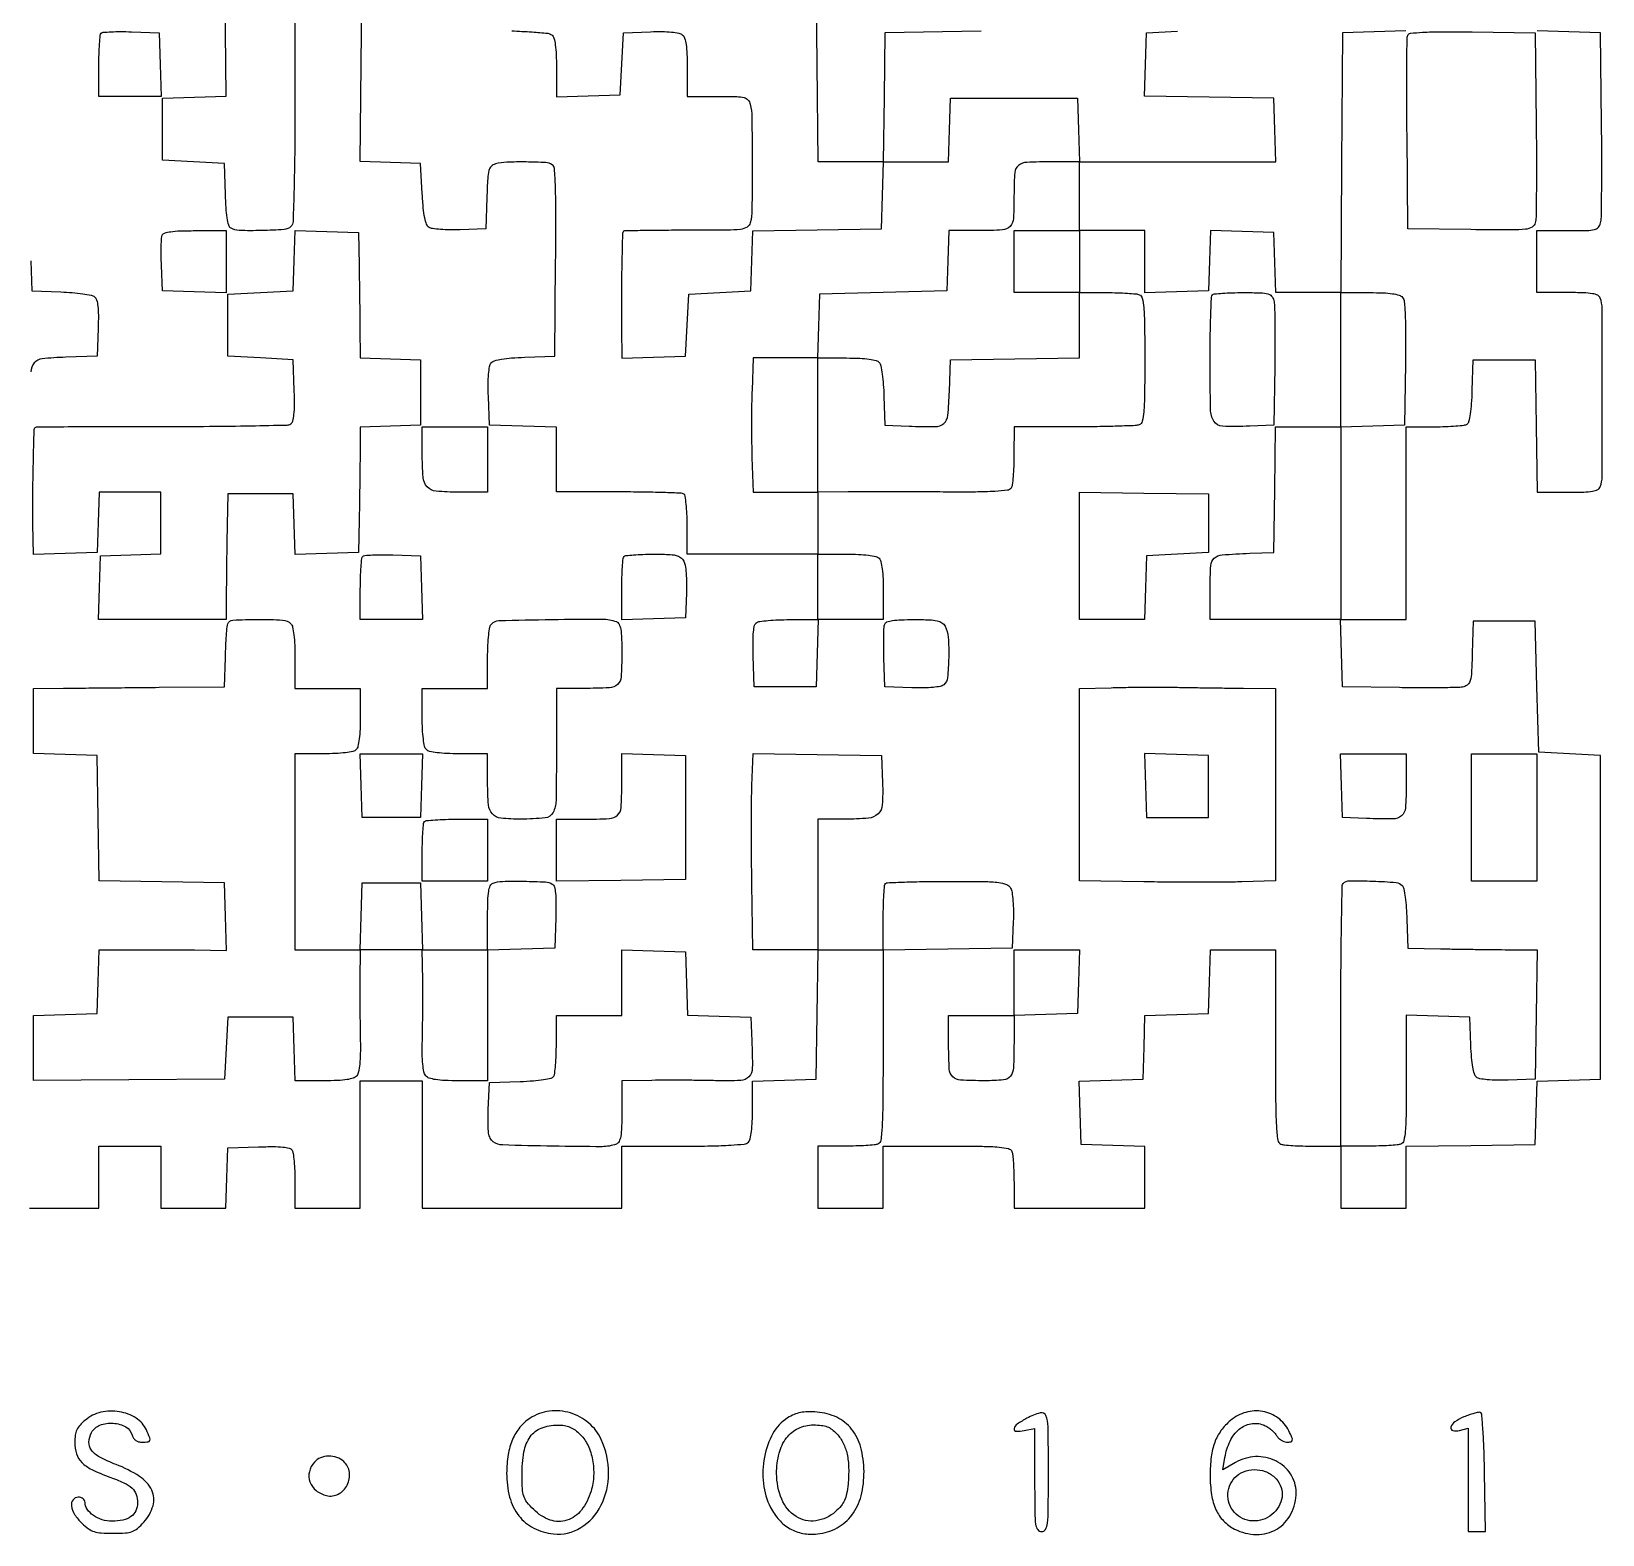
# Model space of a CAD drawing. Extents: x 156 to 936, y 95 to 969.
# Drawn here: x 479.4 to 936.1, y 95.1 to 531.9 of the extents above; entities that cross this region are included whole.
import ezdxf

# ---------------------------------------------------------------- set-up
doc = ezdxf.new("R2010")
doc.units = 0

msp = doc.modelspace()

# ---------------------------------------------------------------- linework, layer by layer
for points in [[(555.955277, 549.538193, -0.00083), (556, 522.593011, -0.001234), (555.944126, 499.952798, -0.005095), (555.737011, 486.260555, -0.002803), (555.440359, 476.66947, -0.189437), (554.8, 475.2, -0.181818), (552.856846, 474.31894, -0.010762), (546.288173, 474.026684, -0.012447), (539.776202, 474.039406, -0.135649), (537.292098, 474.798312, -0.195149), (536.75425, 475.552989, -0.020215), (536.326695, 477.737125, -0.020298), (535.991711, 480.707636, -0.009786), (535.792098, 484.532999), (535.5, 493.5), (526.5, 494), (517.5, 494.5), (517.5, 503.5), (517.5, 512.5), (526.771926, 512.787816), (536.043852, 513.075632), (535.771926, 531.787816), (535.5, 550.5)], [(755.5, 532), (727.5, 531.5), (727.227935, 512.75), (726.955869, 494), (736.440409, 494), (745.924948, 494), (746.212474, 503.25), (746.5, 512.5), (765, 512.5), (783.5, 512.5), (783.787526, 503.25), (784.075052, 494), (776.119313, 494, 0.010646), (768.687438, 493.841747, 0.161183), (766.306484, 492.939568, 0.206061), (765.224628, 490.874375, 0.019031), (765, 484.974799, -0.011616), (764.828179, 477.579887, -0.175745), (763.856847, 475.246107, -0.194734), (761.654189, 474.198876, -0.014789), (754.931944, 474), (746.077866, 474), (745.788933, 465.25), (745.5, 456.5), (727, 456), (708.5, 455.5), (708.212474, 446.25), (707.924948, 437), (716.340029, 437, -0.009847), (720.153251, 436.924898, -0.024175), (722.945269, 436.679335, -0.030203), (724.911654, 436.287979, -0.156568), (725.833879, 435.700164, -0.126595), (726.271826, 434.772011, -0.012295), (726.682026, 432.299919, -0.014976), (727.015093, 429.281363, -0.011302), (727.206324, 425.950164), (727.5, 417.5), (734.479083, 417.199088, 0.012739), (742.057347, 417.065605, 0.177046), (744.578192, 418.009645, 0.194277), (745.776454, 420.321238, 0.015844), (746.212602, 427.259666), (746.5, 436.5), (765.25, 436.772065), (784, 437.044131), (784, 446.522065), (784, 456), (774.5, 456), (765, 456), (765, 465), (765, 474), (774.5, 474), (784, 474), (784, 465), (784, 456), (791.918213, 456, -0.00705), (795.066073, 455.955615, -0.008902), (797.9751, 455.821697, -0.007317), (800.400281, 455.631074, -0.06844), (801.418213, 455.393011, -0.248646), (802.287914, 454.395349, -0.036527), (802.720076, 451.657417, -0.018394), (802.948864, 446.766599, -0.00249), (803, 436.5, -0.00249), (802.948864, 426.233401, -0.018394), (802.720076, 421.342583, -0.036527), (802.287914, 418.604651, -0.248646), (801.418213, 417.606989, -0.081401), (800.244542, 417.364228, -0.002396), (795.184475, 417.178303, -0.00474), (789.207024, 417.044049, -0.003244), (782.418213, 417), (765, 417), (764.984687, 408.75, -0.00905), (764.919766, 405.497156, -0.012078), (764.736109, 402.548786, -0.009376), (764.479204, 400.113806, -0.110857), (764.159966, 399.22459, -0.225939), (763.120543, 398.571635, -0.014416), (759.444523, 398.248627, -0.013091), (753.812011, 398.064753, -0.003112), (744.425278, 398.062586, 0.000654), (736.537892, 398.09954, 0.000615), (728.488988, 398.11683, 0.000611), (721.354373, 398.114662, 0.002133), (716.75, 398.087996), (708, 398), (708, 389), (708, 380), (716.3, 380, -0.011084), (719.828493, 379.92177, -0.020332), (722.693122, 379.677711, -0.021091), (724.860329, 379.310542, -0.144849), (725.8, 378.8, -0.144849), (726.310542, 377.860329, -0.021091), (726.677711, 375.693122, -0.020332), (726.92177, 372.828493, -0.011084), (727, 369.3), (727, 361), (717.536212, 361), (708.072424, 361), (707.786212, 351.25), (707.5, 341.5), (698.5, 341.5), (689.5, 341.5), (689.208654, 350.41543, -0.007874), (689.136581, 354.674656, -0.025891), (689.278743, 357.481964, -0.03736), (689.608404, 359.324421, -0.190691), (690.208654, 360.150117, -0.110447), (691.10652, 360.473134, -0.009524), (693.544105, 360.733216, -0.01219), (696.496014, 360.919039, -0.009158), (699.75, 360.984687), (708, 361), (708, 370.5), (708, 380), (689, 380), (670, 380), (670, 388.440983, 0.010693), (669.929891, 391.718755, 0.015947), (669.71602, 394.577937, 0.010942), (669.416159, 396.899795, 0.220184), (669.033259, 397.479445, 0.129549), (668.242434, 397.720537, 0.001703), (663.053229, 397.901414, 0.004765), (657.01472, 398.033717, 0.003094), (650.033259, 398.076923), (632, 398.076923), (632, 407.50225), (632, 416.927576), (622.25, 417.213788), (612.5, 417.5), (612.207992, 425.84692, -0.010751), (612.159934, 429.415075, -0.019594), (612.297446, 432.325287, -0.020544), (612.581464, 434.541111, -0.131795), (613.049229, 435.559318, -0.149937), (614.00784, 436.18794, -0.028887), (616.05529, 436.656553, -0.023555), (618.942394, 437.005091, -0.009959), (622.841238, 437.212398), (631.5, 437.5), (631.765825, 464.931203, 0.001979), (631.845401, 478.813182, 0.009294), (631.711232, 486.79195, 0.00833), (631.437926, 492.036907, 0.238497), (630.765825, 493.16589, 0.129758), (628.854485, 493.772895, 0.009123), (623.194442, 493.949471, 0.012887), (617.576606, 493.877377, 0.055891), (614.286107, 493.379156, 0.128699), (613.057677, 492.679182, 0.137237), (612.366029, 491.482624, 0.050018), (612.01544, 489.184515, 0.005038), (611.786107, 483.642811), (611.5, 474.5), (604, 474.243525, -0.01249), (601.018335, 474.216077, -0.015758), (598.2625, 474.346486, -0.013883), (595.987323, 474.589859, -0.110029), (595, 474.954187, -0.161286), (594.270379, 475.859595, -0.039092), (593.731419, 477.731528, -0.027285), (593.312608, 480.547692, -0.009063), (593, 484.710662), (592.5, 493.5), (583.734493, 493.789159), (574.968986, 494.078318), (575.234493, 522.289159), (575.5, 550.5)], [(619.018538, 532.041483, -0.009449), (624.9248, 531.732439, -0.006421), (629.490107, 531.347971, -0.150078), (630.676204, 530.853763, -0.154111), (631.279807, 529.916721, -0.032057), (631.678033, 527.975643, -0.024846), (631.925039, 525.194287, -0.009724), (632, 521.340029), (632, 512.924948), (641.25, 513.212474), (650.5, 513.5), (651, 522.5), (651.5, 531.5), (659.344796, 531.793771, -0.01153), (662.735348, 531.842502, -0.021342), (665.485252, 531.701133, -0.023545), (667.568167, 531.405224, -0.126804), (668.594796, 530.921326, -0.145524), (669.251072, 529.939147, -0.03848), (669.673265, 528.078343, -0.027148), (669.9254, 525.342652, -0.009406), (670, 521.377555), (670, 513), (678.891592, 513, -0.004794), (684.396244, 512.947225, -0.053752), (686.564415, 512.671313, -0.15457), (687.677363, 512.003136, -0.121653), (688.331795, 510.75, -0.057249), (688.804948, 506.97803, -0.002424), (688.880015, 493.492237, -0.00237), (688.825677, 479.98181, -0.05901), (688.356539, 476.297272, -0.199626), (687.413306, 475.026699, -0.105503), (685.522996, 474.383655, -0.027818), (681.566598, 474.137846, -0.00172), (669.792164, 474.102646, 0.001588), (662.863764, 474.083762, 0.002582), (656.980573, 474.018664, 0.000377), (651.766958, 473.930113, 0.195806), (651.475548, 473.805374, 0.191527), (651.199145, 473.153711, 0.000603), (651.003526, 464.045572, 0.003673), (650.883058, 454.72386, 0.004066), (650.906082, 445.712474), (651, 436.924948), (660.25, 437.212474), (669.5, 437.5), (670, 446.5), (670.5, 455.5), (679.5, 456), (688.5, 456.5), (688.788613, 465.228077), (689.077226, 473.956153), (707.788613, 474.228077), (726.5, 474.5), (726.786212, 484.25), (727.072424, 494), (717.551785, 494), (708.031147, 494), (707.765573, 522.25), (707.5, 550.5)], [(478.83736, 190), (488.91868, 190), (499, 190), (499, 199), (499, 208), (508, 208), (517, 208), (517, 199), (517, 190), (526.461067, 190), (535.922134, 190), (536.211067, 198.75), (536.5, 207.5), (545.41543, 207.791346, -0.007874), (549.674656, 207.863419, -0.025891), (552.481964, 207.721257, -0.03736), (554.324421, 207.391596, -0.190691), (555.150117, 206.791346, -0.10844), (555.472644, 205.905885, -0.010308), (555.733216, 203.60277, -0.012782), (555.918998, 200.812394, -0.009736), (555.984687, 197.75), (556, 190), (565.5, 190), (575, 190), (575, 208.5), (575, 227), (584, 227), (593, 227), (593, 208.5), (593, 190), (622, 190), (651, 190), (651, 199), (651, 208), (668.8, 208, 0.003861), (677.080768, 208.063952, 0.011908), (682.675375, 208.283708, 0.011288), (686.588868, 208.619714, 0.17093), (687.8, 209.2, 0.144682), (688.310039, 210.138013, 0.021131), (688.677383, 212.298731, 0.02038), (688.921656, 215.152513, 0.011159), (689, 218.662474), (689, 226.924948), (698.25, 227.212474), (707.5, 227.5), (707.772065, 246.25), (708.044131, 265), (717.489278, 265), (726.934426, 265), (726.934426, 237.094407, -0.001519), (726.886312, 221.257021, -0.012056), (726.665224, 213.935252, -0.018991), (726.275534, 209.724126, -0.27518), (725.385426, 208.594407, -0.068895), (724.383989, 208.361159, -0.007139), (721.965469, 208.174607, -0.008769), (719.063702, 208.043456, -0.006907), (715.918213, 208), (708, 208), (708, 199), (708, 190), (717.5, 190), (727, 190), (727, 199), (727, 208), (745.393011, 208, -0.002472), (755.723448, 207.948927, -0.018295), (760.640441, 207.72025, -0.036273), (763.393178, 207.288503, -0.24904), (764.393011, 206.418213, -0.066985), (764.630699, 205.415001, -0.007881), (764.821697, 203.121975, -0.009324), (764.955585, 200.374534, -0.007511), (765, 197.418213), (765, 190), (784, 190), (803, 190), (803, 198.962474), (803, 207.924948), (793.75, 208.212474), (784.5, 208.5), (784.212977, 217.711984), (783.925954, 226.923969), (793.212977, 227.211984), (802.5, 227.5), (802.787036, 236.712964), (803.074071, 245.925929), (812.287036, 246.212964), (821.5, 246.5), (821.787526, 255.75), (822.075052, 265), (831.537526, 265), (841, 265), (841, 237.106989, 0.001482), (841.047441, 221.102837, 0.01238), (841.269618, 213.864913, 0.020733), (841.66906, 209.7558, 0.273), (842.581787, 208.606989, 0.06844), (843.599719, 208.368926, 0.007317), (846.0249, 208.178303, 0.008902), (848.933927, 208.044385, 0.00705), (852.081787, 208), (860, 208), (860, 199), (860, 190), (869.5, 190), (879, 190), (879, 198.977935), (879, 207.955869), (897.75, 208.227935), (916.5, 208.5), (916.787036, 217.712964), (917.074071, 226.925929), (926.287036, 227.212964), (935.5, 227.5), (935.5, 274.5), (935.5, 321.5), (926.5, 322), (917.5, 322.5), (917, 341.5), (916.5, 360.5), (907.5, 360.5), (898.5, 360.5), (898.212602, 351.259666, -0.00489), (897.982731, 345.638586, -0.049911), (897.633757, 343.335649, -0.13999), (896.942081, 342.15054, -0.131433), (895.712602, 341.47415, -0.054074), (894.186613, 341.269145, -0.002906), (889.303077, 341.172986, -0.004518), (883.481673, 341.144811, -0.003277), (877, 341.214485), (860.5, 341.5), (860.213788, 351.25), (859.927576, 361), (869.463788, 361), (879, 361), (879, 389), (879, 417), (887.25, 417.015313, 0.008591), (890.498009, 417.077158, 0.011595), (893.431384, 417.251635, 0.008743), (895.855762, 417.495093, 0.112618), (896.707902, 417.798312, 0.195149), (897.24575, 418.552989, 0.020215), (897.673305, 420.737125, 0.020298), (898.008289, 423.707636, 0.009786), (898.207902, 427.532999), (898.5, 436.5), (907.5, 436.5), (916.5, 436.5), (916.771593, 417.25), (917.043186, 398), (925.914604, 398, 0.006754), (930.580539, 398.063033, 0.034599), (933.157572, 398.311681, 0.069979), (934.654664, 398.783149, 0.192208), (935.393011, 399.581787, 0.091131), (935.951795, 402.573538, 0.000722), (935.987056, 427, 0.000722), (935.951795, 451.426462, 0.091131), (935.393011, 454.418213, 0.192406), (934.653872, 455.217093, 0.06988), (933.154102, 455.688469, 0.034532), (930.571713, 455.937024, 0.00673), (925.893011, 456), (917, 456), (917, 465), (917, 474), (925.980948, 474, 0.004718), (931.547349, 474.05252, 0.05329), (933.733065, 474.327943, 0.154152), (934.853609, 474.996168, 0.122466), (935.511889, 476.25, 0.056278), (935.724366, 477.910045, 0.001377), (935.817795, 485.623438, 0.002973), (935.848704, 494.682513, 0.002017), (935.780941, 505), (935.5, 531.5), (926.287036, 531.787036), (917.074071, 532.074071)], [(479.211067, 465.25), (479.5, 456.5), (487.950164, 456.206324, -0.011626), (491.284084, 456.01277, -0.015307), (494.311068, 455.672773, -0.012743), (496.789423, 455.25258, -0.125475), (497.738119, 454.802379, -0.151604), (498.351899, 453.859712, -0.040696), (498.702074, 452.085746, -0.027996), (498.853535, 449.457614, -0.009286), (498.787955, 445.596055), (498.5, 437.5), (489.357189, 437.213893, 0.016342), (482.480866, 436.773452, 0.198271), (480.192673, 435.558503, 0.16349), (479.198519, 432.973195, 0.010311)]]:
    msp.add_lwpolyline(points, format="xyb")
for points in [[(516.787526, 522.25), (517.075052, 513), (508.037526, 513), (499, 513), (499, 521.833333, -0.007429), (499.05105, 525.269125, -0.010988), (499.206746, 528.278621, -0.006414), (499.423524, 530.778731, -0.173222), (499.703816, 531.370483, -0.17855), (500.286747, 531.639255, -0.007766), (502.564452, 531.783202, -0.012381), (505.319749, 531.846095, -0.008434), (508.453816, 531.787149), (516.5, 531.5)], [(916.780941, 505, -0.001977), (916.84951, 494.685605, -0.002921), (916.821033, 485.636338, -0.001332), (916.731182, 477.925454, -0.056385), (916.522911, 476.293917, -0.201199), (915.584148, 475.024369, -0.108143), (913.704851, 474.398377, -0.027714), (909.747913, 474.197675, -0.00164), (897.74197, 474.293917), (879.5, 474.5), (879.233499, 501.985808, -0.001668), (879.165929, 512.611092, -0.002601), (879.185882, 521.764054, -0.000734), (879.256352, 529.725961, -0.089258), (879.445632, 530.718916, -0.280145), (880.270138, 531.356316, -0.014458), (883.766408, 531.646835, -0.013546), (889.150823, 531.791713, -0.003139), (898.212133, 531.733108), (916.5, 531.5)], [(574.643608, 464, -0.000213), (574.706332, 459.730031, -0.000134), (574.776284, 454.731749, -0.000134), (574.842552, 449.808349, -0.000244), (574.893608, 445.788933), (575, 437.077866), (583.75, 436.788933), (592.5, 436.5), (592.5, 427), (592.5, 417.5), (583.75, 417.211067), (575, 416.922134), (574.920976, 408.211067, -0.000752), (574.878469, 404.191653, -0.000412), (574.814941, 399.268251, -0.000411), (574.742218, 394.269972, -0.000656), (574.670976, 390), (574.5, 380.5), (565.289473, 380.212997), (556.078945, 379.925993), (555.789473, 388.712997), (555.5, 397.5), (546, 397.5), (536.5, 397.5), (536.301866, 388.5, 0.00132), (536.222157, 384.385751, 0.000758), (536.146698, 379.426562, 0.000758), (536.08599, 374.443617, 0.001265), (536.051866, 370.25), (536, 361), (517.462474, 361), (498.924948, 361), (499.212474, 370.25), (499.5, 379.5), (508.25, 379.788933), (517, 380.077866), (517, 389.038933), (517, 398), (508.038933, 398), (499.077866, 398), (498.788933, 389.25), (498.5, 380.5), (489.25, 380.212474), (480, 379.924948), (479.851604, 388.712474, -0.006037), (479.811312, 397.087454, -0.004226), (479.95963, 406.524147, -0.000785), (480.2045, 416.035981, -0.181633), (480.531496, 416.839111, -0.207109), (480.845486, 416.977958, -0.000114), (491.42405, 417.059166, -0.001442), (503.221228, 417.113018, -0.000876), (517.172445, 417.112035, 0.002095), (531.190912, 417.14524, 0.003314), (543.208113, 417.303712, 0.000823), (553.69852, 417.528859, 0.135324), (554.791346, 417.857494, 0.191662), (555.391819, 418.679446, 0.037457), (555.721445, 420.518811, 0.025923), (555.863545, 423.324033, 0.007862), (555.791346, 427.58457), (555.5, 436.5), (546, 437), (536.5, 437.5), (536.5, 446.5), (536.5, 455.5), (546, 456), (555.5, 456.5), (555.789473, 465.287003), (556.078945, 474.074007), (565.289473, 473.787003), (574.5, 473.5)], [(536, 464.962474), (536, 455.924948), (526.75, 456.212474), (517.5, 456.5), (517.203033, 463.906415, -0.007079), (517.126964, 466.841003, -0.009185), (517.144753, 469.531874, -0.007235), (517.23321, 471.773024, -0.078282), (517.421649, 472.656415, -0.228018), (518.10667, 473.302323, -0.041983), (519.847946, 473.698536, -0.027394), (522.610611, 473.934044, -0.007567), (526.968615, 474), (536, 474)], [(840.516124, 453.75, -0.054093), (840.724896, 452.194714, -0.002845), (840.823778, 447.167188, -0.00446), (840.854068, 441.175971, -0.003227), (840.785177, 434.5), (840.5, 417.5), (833.520917, 417.199088, -0.019699), (825.572919, 417.169701, -0.253631), (823.100404, 418.62664, -0.131832), (822.123323, 422.032533, -0.004306), (822, 436.352385, -0.003404), (822.048122, 443.420734, -0.005373), (822.195833, 449.48268, -0.001624), (822.396747, 454.718201, -0.188122), (822.666667, 455.333333, -0.173043), (823.226591, 455.598788, -0.00648), (825.57982, 455.804167, -0.011049), (828.413417, 455.951642, -0.007476), (831.647615, 456, -0.005365), (836.749969, 455.945251, -0.056812), (838.808857, 455.66568, -0.156032), (839.878475, 454.998011, -0.115935)], [(877.901115, 454.619149, -0.152679), (878.436825, 453.3148, -0.010349), (878.704708, 449.261182, -0.011229), (878.834763, 443.566252, -0.003921), (878.773559, 435.369149), (878.5, 417.5), (869.25, 417.212474), (860, 416.924948), (860, 388.962474), (860, 361), (841, 361), (822, 361), (822, 369.980948, -0.014075), (822.189349, 376.706186, -0.199016), (823.214245, 378.832254, -0.165509), (825.52461, 379.810854, -0.009074), (833.5, 380.245668), (840.5, 380.5), (840.772559, 398.75), (841.045117, 417), (850.522559, 417), (860, 417), (860, 436.5), (860, 456), (868.377555, 456, -0.009515), (872.304816, 455.925254, -0.026489), (875.050953, 455.674595, -0.036575), (876.932399, 455.25958, -0.14803)], [(688.84653, 427.594163, 0.005894), (688.738117, 423.265181, 0.003277), (688.702757, 417.98613, 0.003267), (688.736908, 412.641703, 0.005278), (688.843707, 408.094163), (689.187415, 398), (698.593707, 398), (708, 398), (708, 417.5), (708, 437), (698.59653, 437), (689.193059, 437)], [(612, 407.5), (612, 398), (603.535184, 398, -0.022302), (597.035872, 398.290042, -0.186391), (594.4438, 399.567014, -0.169875), (593.254185, 402.319431, -0.017857), (593, 409.434259), (593, 417), (602.5, 417), (612, 417)], [(592.787526, 370.25), (593.075052, 361), (584.037526, 361), (575, 361), (575, 369.833333, -0.007429), (575.05105, 373.269125, -0.010988), (575.206746, 376.278621, -0.006414), (575.423524, 378.778731, -0.173222), (575.703816, 379.370483, -0.17855), (576.286747, 379.639255, -0.007766), (578.564452, 379.783202, -0.012381), (581.319749, 379.846095, -0.008434), (584.453816, 379.787149), (592.5, 379.5)], [(669.008312, 377.984468, -0.085886), (669.410016, 376.772475, -0.016005), (669.683915, 374.435874, -0.016723), (669.826685, 371.651967, -0.014587), (669.793496, 368.734468), (669.5, 361.5), (660.25, 361.212474), (651, 360.924948), (651, 369.795808, -0.007009), (651.048332, 373.243385, -0.010438), (651.195833, 376.256685, -0.00583), (651.400781, 378.767459, -0.174822), (651.666667, 379.333333, -0.171164), (652.220445, 379.598354, -0.007179), (654.428206, 379.804167, -0.011682), (657.095155, 379.951616, -0.007967), (660.131483, 380, -0.007548), (664.548122, 379.933322, -0.048307), (666.765464, 379.650803, -0.102816), (668.085435, 379.048339, -0.112042)], [(554.8, 359.8, -0.147006), (555.316915, 358.838945, -0.020534), (555.681818, 356.584848, -0.019692), (555.923212, 353.57572, -0.010168), (556, 349.8), (556, 341), (565.5, 341), (575, 341), (575, 332.7, -0.011084), (574.92177, 329.171507, -0.020332), (574.677711, 326.306878, -0.021091), (574.310542, 324.139671, -0.144849), (573.8, 323.2, -0.144849), (572.860329, 322.689458, -0.021091), (570.693122, 322.322289, -0.020332), (567.828493, 322.07823, -0.011084), (564.3, 322), (556, 322), (556, 293.5), (556, 265), (565.463788, 265), (574.927576, 265), (575.213788, 274.75), (575.5, 284.5), (584, 284.5), (592.5, 284.5), (592.786212, 274.75), (593.072424, 265), (602.536212, 265), (612, 265), (612, 274.393011, -0.006203), (612.061721, 279.367534, -0.033028), (612.308255, 282.073821, -0.067576), (612.777496, 283.635863, -0.196891), (613.581787, 284.393011, -0.085477), (616.286028, 284.929564, -0.009861), (622.500835, 284.964414, -0.007874), (628.806373, 284.776073, -0.130671), (630.791346, 284.150117, -0.190691), (631.391596, 283.324421, -0.03736), (631.721257, 281.481964, -0.025891), (631.863419, 278.674656, -0.007874), (631.791346, 274.41543), (631.5, 265.5), (621.75, 265.213788), (612, 264.927576), (612, 245.963788), (612, 227), (603.622445, 227, -0.009118), (599.55486, 227.074186, -0.028987), (596.848389, 227.330524, -0.043883), (595.03965, 227.773344, -0.13844), (594.021097, 228.47458, -0.125079), (593.491098, 229.589189, -0.024523), (593.165701, 231.802749, -0.020936), (592.999712, 234.814653, -0.00977), (593.024538, 238.72458, 0.003165), (593.10265, 242.717686, 0.001862), (593.148043, 247.492533, 0.001862), (593.157869, 252.264977, 0.00318), (593.125886, 256.25), (593, 265), (584, 265), (575, 265), (574.903093, 256.25, 0.002508), (574.878938, 252.263588, 0.001466), (574.887951, 247.486581, 0.001465), (574.924999, 242.705243, 0.002487), (574.987627, 238.70432, -0.009979), (574.990205, 234.846517, -0.020111), (574.809346, 231.810691, -0.022534), (574.47978, 229.550314, -0.126387), (573.962089, 228.45432, -0.140281), (572.955575, 227.766717, -0.042379), (571.137653, 227.329775, -0.028537), (568.432638, 227.074444, -0.009264), (564.415081, 227), (556.075052, 227), (555.787526, 236.25), (555.5, 245.5), (546, 245.5), (536.5, 245.5), (536, 236.5), (535.5, 227.5), (507.75, 227.299631), (480, 227.099262), (480, 236.512105), (480, 245.924948), (489.25, 246.212474), (498.5, 246.5), (498.787526, 255.75), (499.075052, 265), (508.287526, 265.063971, -0.001603), (512.486444, 265.079665, -0.000935), (517.521871, 265.072925, -0.000935), (522.564366, 265.047323, -0.001583), (526.786928, 265.004622), (536.073856, 264.881301), (535.786928, 274.690651), (535.5, 284.5), (517.272472, 284.772472), (499.044944, 285.044944), (498.772472, 303.272472), (498.5, 321.5), (489.25, 321.787526), (480, 322.075052), (480, 331.537526), (480, 341), (488.75, 341.060367, 0.00041), (493.35831, 341.095943, 0.000117), (500.510938, 341.158706, 0.000118), (508.584007, 341.23334, 0.000125), (516.5, 341.310367), (535.5, 341.5), (535.768614, 350, -0.004465), (535.904305, 353.346889, -0.006031), (536.090511, 356.370313, -0.004196), (536.297926, 358.895256, -0.063887), (536.487229, 359.75, -0.302967), (537.975738, 360.851074, -0.011451), (545.241257, 361.037346, -0.013898), (552.427086, 360.857199, -0.18521)], [(649.418213, 360.393011, -0.191418), (650.215888, 359.657806, -0.070374), (650.68772, 358.171299, -0.03487), (650.936736, 355.615452, -0.006853), (651, 351, -0.015117), (650.798229, 344.3277, -0.196524), (649.742703, 342.134562, -0.173918), (647.393226, 341.169516, -0.011337), (639.918213, 341), (632, 341), (632, 322.616631, -0.003907), (631.888651, 308.366741, -0.117736), (631.008032, 304.918251, -0.252182), (628.702777, 303.366998, -0.023982), (621.684259, 303.013655, -0.02558), (615.876319, 303.297316, -0.183742), (613.410133, 304.529588, -0.167168), (612.259874, 307.156598, -0.020362), (612, 313.535184), (612, 322), (603.7, 322, -0.011084), (600.171507, 322.07823, -0.020332), (597.306878, 322.322289, -0.021091), (595.139671, 322.689458, -0.144849), (594.2, 323.2, -0.144849), (593.689458, 324.139671, -0.021091), (593.322289, 326.306878, -0.020332), (593.07823, 329.171507, -0.011084), (593, 332.7), (593, 341), (602.5, 341), (612, 341), (612, 349.8, -0.010168), (612.076788, 353.57572, -0.019692), (612.318182, 356.584848, -0.020534), (612.683085, 358.838945, -0.147006), (613.2, 359.8, -0.192327), (615.295436, 360.699267, -0.00225), (630.616753, 361.019097, -0.003894), (645.347604, 361.145544, -0.09206)], [(744.964816, 359.065741, -0.106729), (745.87883, 355.872074, -0.021971), (746.009357, 349.981917, -0.017974), (745.670347, 344.115342, -0.198655), (744.594796, 342.078674, -0.126804), (743.568167, 341.594776, -0.023545), (741.485252, 341.298867, -0.021342), (738.735348, 341.157498, -0.01153), (735.344796, 341.206229), (727.5, 341.5), (727.206869, 349.916411, -0.006125), (727.131923, 353.23728, -0.008183), (727.150171, 356.252242, -0.006003), (727.236697, 358.764851, -0.080166), (727.425484, 359.666411, -0.220823), (728.073166, 360.294093, -0.044921), (729.664091, 360.692306, -0.02981), (732.149804, 360.931365, -0.009069), (735.933431, 361, -0.0074), (740.407308, 360.933784, -0.045377), (742.695822, 360.657161, -0.096493), (744.053158, 360.077882, -0.121501)], [(831.75, 341.063793), (841, 341), (841, 313.036212), (841, 285.072424), (831.25, 284.786212, -0.005573), (826.247186, 284.695144, -0.001813), (818.85625, 284.669796, -0.001807), (810.643566, 284.70109, -0.002035), (802.75, 284.791817), (784, 285.083634), (784, 313.004291), (784, 340.924948), (793.25, 341.212474, -0.004156), (797.51219, 341.309506, -0.002297), (802.720312, 341.360841, -0.002289), (807.999661, 341.364454, -0.003681), (812.5, 341.313793, 0.000868), (817.000323, 341.237811, 0.00054), (822.279688, 341.163546, 0.000542), (827.487862, 341.101549, 0.000981)], [(669.5, 303.5), (669.5, 285.5), (650.75, 285.227935), (632, 284.955869), (632, 293.977935), (632, 303), (639.918213, 303, 0.011435), (647.402343, 303.171189, 0.175657), (649.748828, 304.14535, 0.195156), (650.801097, 306.357166, 0.014649), (651, 313.144515), (651, 322.075052), (660.25, 321.787526), (669.5, 321.5)], [(726.796198, 313.520365, -0.024754), (726.7176, 307.179672, -0.188489), (725.484212, 304.521953, -0.172538), (722.711576, 303.277182, -0.02007), (715.80887, 303), (708, 303), (708, 284), (708, 265), (698.559426, 265), (689.118852, 265), (688.809426, 284.25, -0.002145), (688.714569, 292.299982, -0.001979), (688.685343, 300.568904, -0.001975), (688.717568, 307.935779, -0.006585), (688.82153, 312.771802), (689.14306, 322.043605), (707.82153, 321.771802), (726.5, 321.5)], [(879, 313.019052, -0.01682), (878.772817, 306.267676, -0.202101), (877.627338, 303.990719, -0.176722), (875.11956, 303.058134, -0.012322), (867.479083, 303.199088), (860.5, 303.5), (860.212474, 312.75), (859.924948, 322), (869.462474, 322), (879, 322)], [(612, 294), (612, 285), (602.5, 285), (593, 285), (593, 293.333333, -0.007459), (593.048357, 296.574835, -0.011027), (593.195833, 299.414583, -0.006456), (593.401196, 301.773194, -0.173108), (593.666667, 302.333333, -0.174709), (594.23216, 302.599192, -0.005871), (596.732292, 302.804167, -0.010477), (599.733476, 302.951666, -0.007039), (603.166667, 303), (612, 303)], [(764.02949, 282.944897, -0.088828), (764.423103, 281.733673, -0.014662), (764.688284, 279.280836, -0.01571), (764.826268, 276.344376, -0.01331), (764.79184, 273.237562), (764.5, 265.5), (745.75, 265.227935), (727, 264.955869), (727, 274.311268, -0.006288), (727.045661, 277.942075, -0.009473), (727.185166, 281.103684, -0.004861), (727.378282, 283.753061, -0.17756), (727.630351, 284.297018, -0.18824), (728.212086, 284.552124, -0.001617), (733.174243, 284.740338, -0.005363), (738.919099, 284.877953, -0.003397), (745.618001, 284.921019, -0.002217), (756.280169, 284.869847, -0.024427), (760.54442, 284.621913, -0.069684), (762.792112, 284.057394, -0.175311)], [(877.833879, 283.700164, -0.126595), (878.271826, 282.772011, -0.012295), (878.682026, 280.299919, -0.014976), (879.015093, 277.281363, -0.011302), (879.206324, 273.950164), (879.5, 265.5), (889, 265.329024, 0.000732), (893.308958, 265.257785, 0.000438), (898.433044, 265.185059, 0.000438), (903.535488, 265.121577, 0.000761), (907.772065, 265.079024), (917.044131, 265), (916.772065, 246.25), (916.5, 227.5), (908.655204, 227.206229, -0.011719), (905.323142, 227.159602, -0.02038), (902.561567, 227.298347, -0.021391), (900.440851, 227.58365, -0.129776), (899.44419, 228.046318, -0.147204), (898.823014, 228.982616, -0.02931), (898.350478, 230.957539, -0.024272), (897.997312, 233.707755, -0.010945), (897.788987, 237.340089), (897.5, 245.5), (888.25, 245.787526), (879, 246.075052), (879, 227.644515, -0.002466), (878.948949, 217.291687, -0.018261), (878.72031, 212.365513, -0.036185), (878.288709, 209.60758, -0.249177), (877.418213, 208.606989, -0.06844), (876.400281, 208.368926, -0.007317), (873.9751, 208.178303, -0.008902), (871.066073, 208.044385, -0.00705), (867.918213, 208), (860, 208), (860, 245.833333, -0.00165), (860.048012, 260.386122, -0.002679), (860.195833, 272.748958, -0.000409), (860.394288, 283.692981, -0.193992), (860.666667, 284.333333, -0.197921), (862.554382, 285.119473, -0.010171), (869.304051, 285.007922, -0.010041), (876.04997, 284.623341, -0.202981)], [(669.787036, 255.287036), (670.074071, 246.074071), (679.287036, 245.787036), (688.5, 245.5), (688.800912, 238.520917, -0.012654), (688.940082, 230.695307, -0.186355), (687.947717, 228.18167, -0.199847), (685.553916, 227.078583, -0.014853), (678.206875, 227.02269, 0.002586), (673.854449, 227.096358, 0.001639), (668.781082, 227.139354, 0.001646), (663.798511, 227.148847, 0.003042), (659.75, 227.118604), (651, 227), (651, 218.106989, -0.00673), (650.937024, 213.428287, -0.034532), (650.688469, 210.845898, -0.06988), (650.217093, 209.346128, -0.192406), (649.418213, 208.606989, -0.092118), (645.257899, 207.838367, -0.004379), (631.006148, 207.977807, -0.003049), (616.355023, 208.338894, -0.151297), (613.644932, 209.270365, -0.118939), (612.768477, 210.305331, -0.077992), (612.2893, 211.800071, -0.040111), (612.110962, 214.193453, -0.007825), (612.203802, 218.520365), (612.5, 226.5), (621.467001, 226.792098, 0.009786), (625.292364, 226.991711, 0.020298), (628.262875, 227.326695, 0.020215), (630.447011, 227.75425, 0.195149), (631.201688, 228.292098, 0.112618), (631.504907, 229.144238, 0.008743), (631.748365, 231.568616, 0.011595), (631.922842, 234.501991, 0.008591), (631.984687, 237.75), (632, 246), (641.5, 246), (651, 246), (651, 255.537526), (651, 265.075052), (660.25, 264.787526), (669.5, 264.5)], [(783.787526, 255.75), (783.5, 246.5), (774.25, 246.212474), (765, 245.924948), (765, 238.044262, -0.010507), (764.845999, 230.716688, -0.155063), (763.974876, 228.328031, -0.209823), (761.976832, 227.237084, -0.021535), (756.474799, 227, -0.012844), (749.471961, 227.179913, -0.180977), (747.205741, 228.163402, -0.188822), (746.191121, 230.375623, -0.014193), (746, 237.106989), (746, 246), (755.5, 246), (765, 246), (765, 255.5), (765, 265), (774.537526, 265), (784.075052, 265)], [(495.076725, 128.411106, 0.033117), (493.521606, 126.916027, 0.07433), (492.612149, 125.559144, 0.075549), (492.147652, 124.009849, 0.035133), (492, 121.911106, 0.077927), (492.518989, 118.601352, 0.118432), (494.02603, 116.125812, 0.084479), (496.911941, 114.067153, 0.025364), (501.899333, 111.956433, -0.018305), (506.308967, 110.163167, -0.079563), (508.659151, 108.617884, -0.126631), (509.840988, 106.807876, -0.081812), (510.25, 104.324907, -0.111096), (509.742151, 102.067475, -0.12746), (508.328071, 100.375342, -0.102391), (505.991697, 99.34023, -0.053296), (502.80887, 99, -0.075698), (499.961735, 99.433529, -0.07801), (497.40478, 100.693752, -0.088913), (495.622629, 102.495922, -0.151763), (495, 104.5, 0.130775), (494.846791, 105.075754, 0.10214), (494.416667, 105.5625, 0.08892), (493.769411, 105.888136, 0.072314), (493, 106, 0.234848), (491.486005, 105.247374, 0.199618), (491.032955, 103.502744, 0.108068), (491.966098, 100.987732, 0.059126), (494.065663, 98.437091, 0.034042), (495.974331, 96.842694, 0.078935), (497.633074, 95.999434, 0.062711), (499.699099, 95.6074, 0.015568), (503.147692, 95.5, 0.014417), (506.732924, 95.6034, 0.073326), (508.683086, 96.006955, 0.092648), (510.21346, 96.914376, 0.03041), (512.082029, 98.765777, 0.109854), (514.74744, 103.52663, 0.187611), (514.391115, 108.007265, 0.138018), (510.810002, 112.05286, 0.051777), (503.991353, 115.503304, -0.029249), (499.293928, 117.620685, -0.109435), (496.83233, 119.693906, -0.178093), (496.114155, 122.012773, -0.110255), (496.888591, 124.791831, -0.181971), (499.320773, 126.922425, -0.107226), (503.192171, 127.490744, -0.111121), (506.846427, 126.403409, -0.203875), (508.7134, 123.98796, 0.083254), (509.093213, 123.141778, 0.095882), (509.714198, 122.513054, 0.088925), (510.565605, 122.129743, 0.061489), (511.616631, 122, 0.022662), (513.355796, 122.078867, 0.2971), (513.838607, 122.459981, 0.181279), (513.813405, 123.208095, 0.008797), (512.805315, 125.527942, 0.144958), (509.800977, 128.985074, 0.101909), (504.955854, 130.8328, 0.097296), (499.5731, 130.656368, 0.118743)], [(624.346265, 128.945902, 0.078777), (621.385901, 126.312599, 0.070771), (619.254774, 122.799437, 0.061161), (617.971487, 118.3666, 0.038777), (617.529855, 113, 0.065003), (618.405076, 106.047657, 0.100614), (621.05894, 100.631486, 0.110933), (625.389661, 97.030365, 0.092712), (631.135764, 95.329331, 0.165637), (639.060335, 97.146216, 0.137773), (644.940452, 103.543452, 0.118651), (647.17101, 112.930901, 0.106201), (645.03618, 122.72934, 0.10977), (641.420442, 127.537338, 0.104238), (636.044451, 130.471524, 0.104669), (629.960508, 130.979506, 0.111582)], [(699.191858, 129.035009, 0.127024), (694.930136, 124.529554, 0.079435), (692.451169, 117.661166, 0.075198), (692.160501, 109.959443, 0.090602), (694.25, 103.035882, 0.063073), (696.752893, 99.375799, 0.08267), (699.897381, 96.832672, 0.08473), (703.632134, 95.486126, 0.070089), (707.864236, 95.329331, 0.097723), (713.560577, 97.077348, 0.109926), (717.893338, 100.813126, 0.098365), (720.55385, 106.403631, 0.064722), (721.401022, 113.5, 0.062599), (720.450127, 120.475763, 0.102717), (717.786184, 125.782629, 0.114806), (713.482752, 129.20774, 0.092728), (707.75769, 130.722758, 0.021117), (705.007462, 130.809544, 0.045997), (702.909556, 130.593516, 0.053043), (701.080391, 130.026631, 0.038514)], [(768.75, 128.931914, 0.028826), (765.952923, 127.242432, 0.193199), (765.069658, 125.917808, 0.464177), (765.658039, 125.163989, 0.059137), (768, 125.35), (771, 125.95), (771, 110.975, 0.002226), (771.042092, 101.522498, 0.030976), (771.283389, 98.121875, 0.119775), (771.882503, 96.582632, 0.245034), (773, 96, 0.267644), (774.131287, 96.652291, 0.103099), (774.721429, 98.4375, 0.026629), (774.959338, 102.362042, 0.001825), (775, 113.5, 0.003016), (774.921273, 126.550949, 0.093458), (774.285479, 129.712758, 0.384606), (772.647124, 130.507514, 0.050807)], [(827.940751, 128.296691, 0.059589), (825.165161, 125.33073, 0.06969), (823.338277, 121.938922, 0.059187), (822.324165, 117.734305, 0.029617), (822, 112.266517, 0.037402), (822.417389, 106.694611, 0.069819), (823.70423, 102.36578, 0.084285), (825.915548, 99.109372, 0.083421), (829.084806, 96.751554, 0.113611), (835.465755, 95.143161, 0.140506), (841.368476, 96.70405, 0.14225), (845.498222, 101.132676, 0.117508), (847, 107.434564, 0.147614), (845.397429, 112.744548, 0.132757), (841.06908, 116.545443, 0.125053), (835.191228, 117.784885, 0.123638), (829.40678, 116.0775), (825.722712, 113.903847), (826.315649, 117.557694, -0.070862), (827.794338, 122.298201, -0.106348), (830.427451, 125.720881, -0.129853), (833.814293, 127.335619, -0.138361), (837.468618, 127.011932, -0.045922), (838.506917, 126.503828, -0.031273), (839.585708, 125.750793, -0.031567), (840.54324, 124.885142, -0.053649), (841.209164, 124.036682, 0.055859), (841.826193, 123.257615, 0.049478), (842.624304, 122.598275, 0.052352), (843.473926, 122.148382, 0.095887), (844.240547, 122, 0.051029), (845.465998, 122.125394, 0.302633), (845.896162, 122.560996, 0.15357), (845.801566, 123.391717, 0.013647), (844.88296, 125.315741, 0.116096), (841.754116, 129.001264, 0.115911), (837.308132, 130.907036, 0.113042), (832.38764, 130.656053, 0.106251)], [(895.75, 129.338595, 0.054161), (893.153336, 127.917554, 0.164908), (891.976585, 126.320351, 0.442363), (892.522218, 125.378058, 0.115221), (894.5, 125.410644), (897, 126.038104), (897, 111.019052), (897, 96), (899.523614, 96), (902.047228, 96), (901.773614, 113.16762, 0.004622), (901.596028, 120.218881, 0.009614), (901.301111, 125.710727, 0.004398), (900.94334, 130.081541, 0.311869), (900.5, 130.613169, 0.117327), (899.902179, 130.635598, 0.016519), (898.692188, 130.353408, 0.018095), (897.259099, 129.912703, 0.014498)], [(638.99127, 124.162576, -0.089171), (641.181614, 121.012107, -0.061325), (642.499899, 116.856074, -0.058085), (642.816311, 112.252431, -0.060995), (642.051712, 107.778262, -0.090053), (639.240207, 102.253264, -0.153194), (635.047815, 99.2828, -0.166365), (630.17137, 99.367182, -0.110037), (625.4, 102.4, -0.026917), (623.436967, 104.586585, -0.088108), (622.505652, 106.283293, -0.069198), (622.10075, 108.410936, -0.012471), (622, 112.44966, -0.041543), (622.56102, 119.190249, -0.113519), (624.377507, 123.582478, -0.147443), (627.583595, 126.069718, -0.090012), (632.326923, 126.969591, -0.038421), (634.317532, 126.832303, -0.06333), (635.939776, 126.379567, -0.061867), (637.422806, 125.526058, -0.034914)], [(713.525282, 124.378219, -0.072539), (715.344391, 121.733923, -0.060252), (716.475807, 118.508809, -0.050007), (716.939606, 114.566546, -0.02825), (716.750308, 109.753208, -0.023689), (716.353411, 106.999807, -0.059793), (715.736875, 105.07493, -0.066943), (714.730053, 103.480048, -0.036214), (713.112701, 101.809391, -0.146783), (707.390631, 99.131414, -0.182329), (701.688953, 100.373243, -0.151754), (697.491938, 105.412716, -0.098626), (696, 112.902782, -0.061503), (696.722251, 118.752258, -0.10148), (698.871468, 123.224635, -0.120069), (702.298505, 126.004831, -0.111097), (706.722063, 127, -0.027938), (709.017413, 126.871643, -0.064115), (710.696086, 126.461236, -0.071534), (712.102324, 125.673429, -0.042502)], [(561.654988, 116.171259, 0.125451), (560.188785, 113.39551, 0.146871), (560.352803, 110.431837, 0.139321), (562.148735, 107.93632, 0.108881), (565.163342, 106.468075, 0.183182), (568.604744, 106.904088, 0.154504), (571.191141, 109.540402, 0.151879), (571.814791, 113.222037, 0.177216), (570.171259, 116.345012, 0.098833), (568.160895, 117.546094, 0.090726), (565.780187, 117.931652, 0.093083), (563.469372, 117.448699, 0.111349)], [(840.685549, 111.825686, -0.097828), (842.376289, 109.465254, -0.110457), (842.947161, 106.740335, -0.106886), (842.306954, 103.961942, -0.086707), (840.545455, 101.454545, -0.189907), (835.095238, 99.085365, -0.194233), (829.558043, 101.1002, -0.203817), (827.141393, 106.287201, -0.199605), (829.174314, 111.685549, -0.109259), (831.673508, 113.391498, -0.092544), (834.816168, 114.017872, -0.091027), (838.01865, 113.470188, -0.101157)]]:
    msp.add_lwpolyline(points, format="xyb", close=True)
msp.add_lwpolyline([(878.925929, 532.074071), (869.712964, 531.787036), (860.5, 531.5), (860.237975, 493.75), (859.97595, 456), (850.526908, 456), (841.077866, 456), (840.788933, 464.75), (840.5, 473.5), (831.289473, 473.787003), (822.078945, 474.074007), (821.789473, 465.287003), (821.5, 456.5), (812.25, 456.212474), (803, 455.924948), (803, 464.962474), (803, 474), (793.5, 474), (784, 474), (784, 484), (784, 494), (812.537526, 494), (841.075052, 494), (840.787526, 503.25), (840.5, 512.5), (821.712768, 512.772202), (802.925536, 513.044404), (803.212768, 522.272202), (803.5, 531.5), (812.5, 532)])
for points in [[(821.5, 389), (821.5, 380.5), (812.5, 380), (803.5, 379.5), (803.212474, 370.25), (802.924948, 361), (793.462474, 361), (784, 361), (784, 379.522065), (784, 398.044131), (802.75, 397.772065), (821.5, 397.5)], [(592.787526, 312.75), (592.5, 303.5), (584, 303.5), (575.5, 303.5), (575.212474, 312.75), (574.924948, 322), (584, 322), (593.075052, 322)], [(803.211971, 312.788029), (803.5, 303.5), (812.5, 303.5), (821.5, 303.5), (821.5, 312.5), (821.5, 321.5), (812.211971, 321.788029), (802.923942, 322.076058)], [(917, 303.5), (917, 285), (907.5, 285), (898, 285), (898, 303.5), (898, 322), (907.5, 322), (917, 322)]]:
    msp.add_lwpolyline(points, close=True)

doc.saveas('drawing.dxf')
